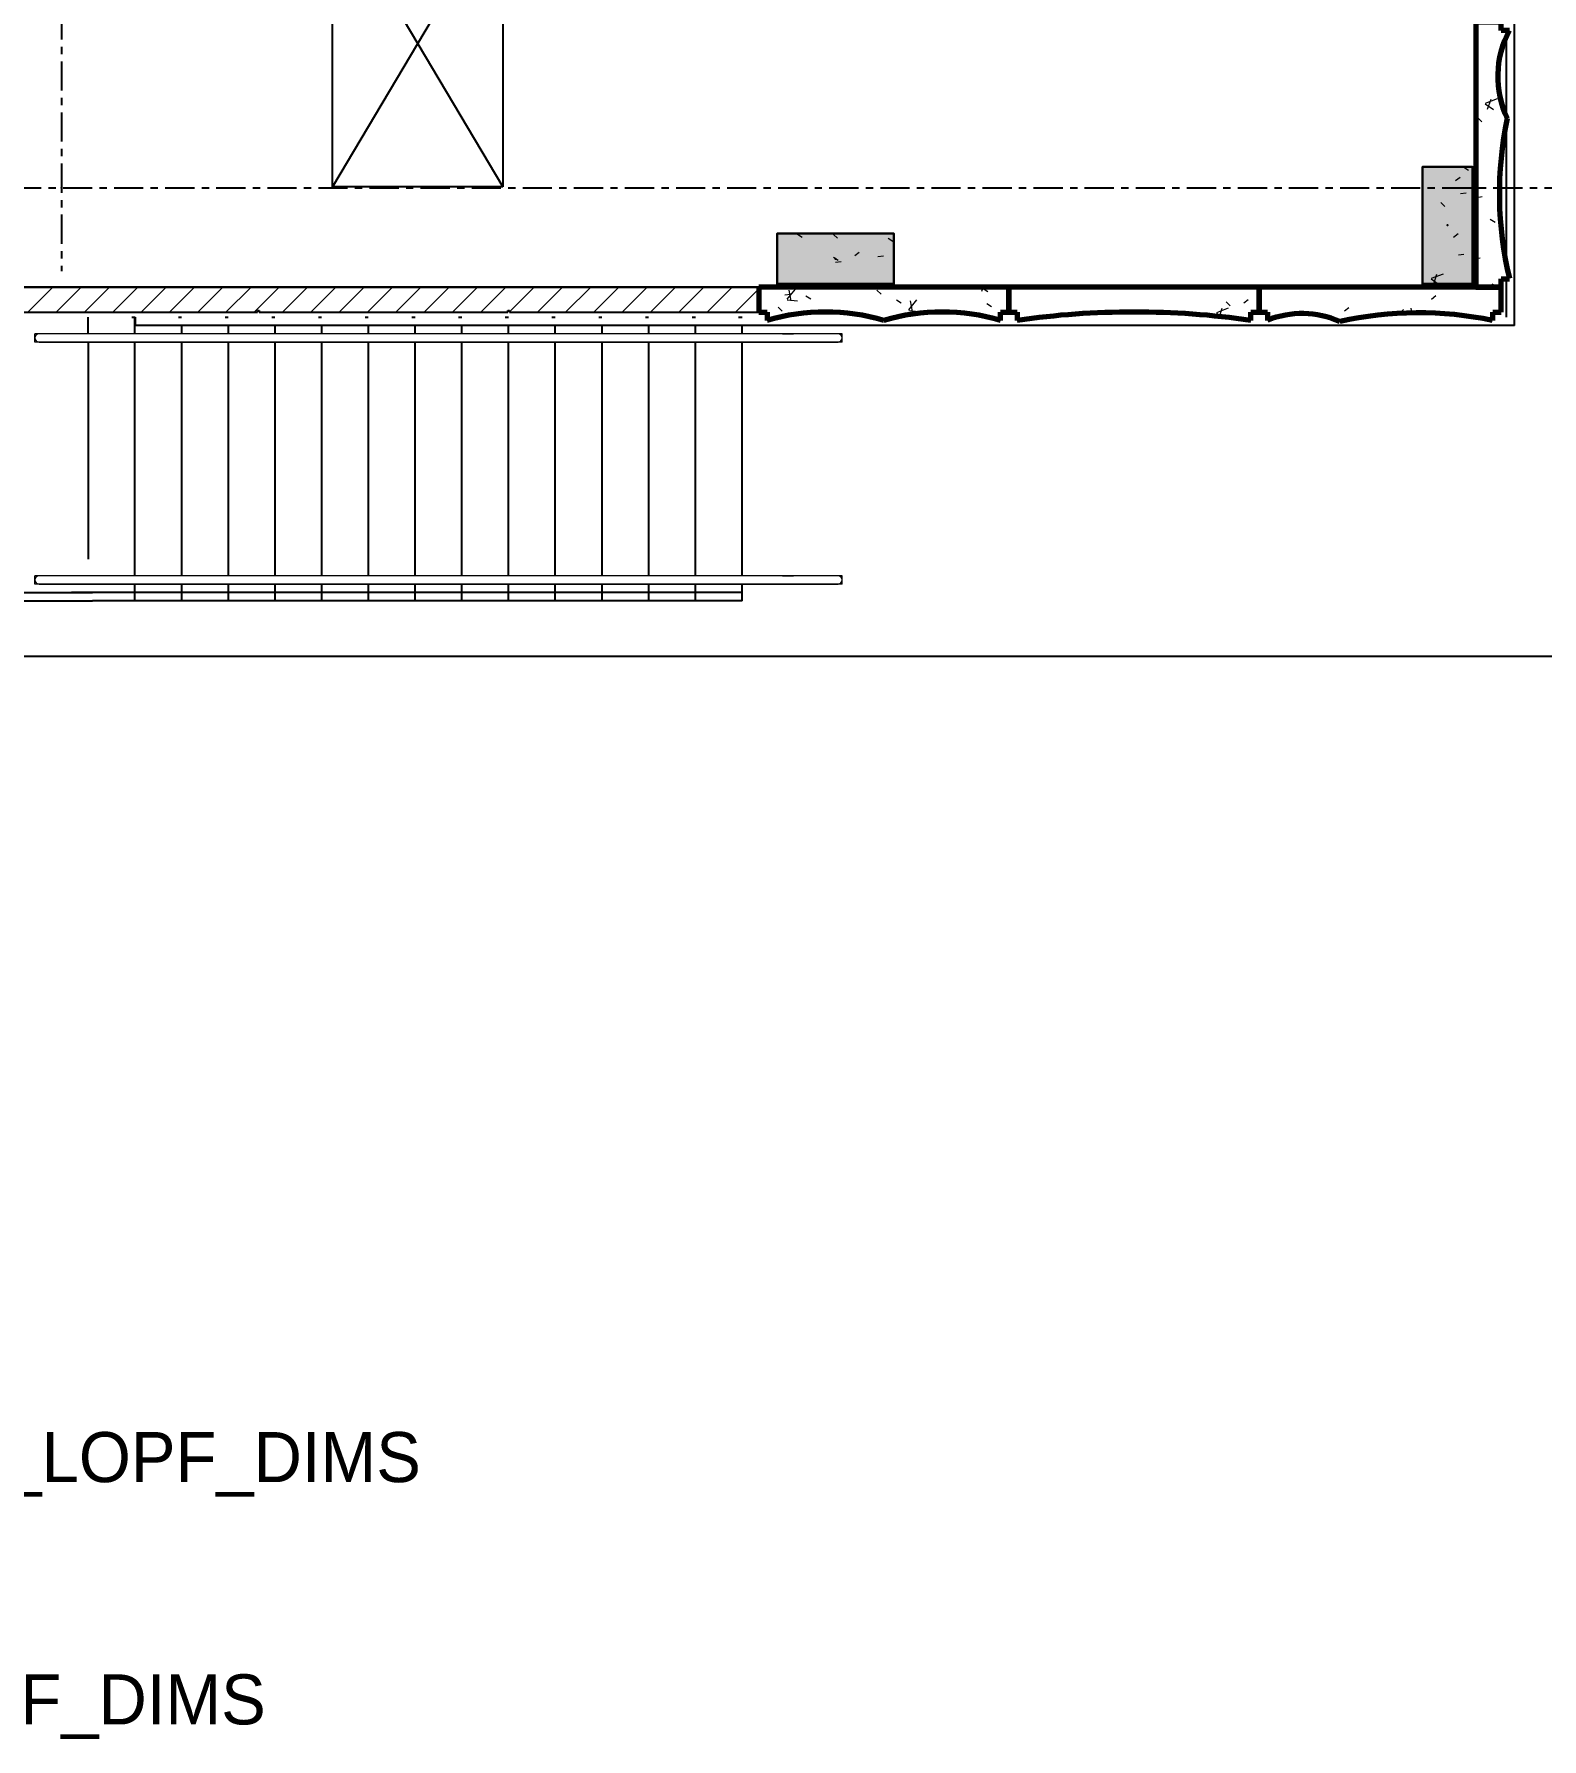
# Model space of a CAD drawing. Header units: millimetres. Extents: x -1379 to 1385823, y -4884429 to 548763.
# Drawn here: x 410424 to 419465, y -2389067 to -2378850 of the extents above; entities that cross this region are included whole.
import ezdxf
from ezdxf.enums import TextEntityAlignment as Align

# ---------------------------------------------------------------- set-up
doc = ezdxf.new("R2010")
doc.units = ezdxf.units.MM
doc.linetypes.add('CENTER', pattern=[50.8, 31.75, -6.35, 6.35, -6.35])
doc.linetypes.add('TA_GL_000.70000', pattern=[1.925, 0.7, -0.175, 0.175, -0.175, 0.7])
for name, color, linetype in [('000 - 0_SYM_DWG_GRIDLINE_MAIN_COLOR_251', 7, 'Continuous'), ('000 - 0_SYM_DWG_SLOPE-SYM_TEXT_COLOR_3', 7, 'Continuous'), ('000 - CONCRETE_COL_HATCH_', 7, 'Continuous'), ('000 - CONCRETE_PRECAST_CUT_COLOR_4', 7, 'Continuous'), ('000 - EXISTING_BUILDING_MAIN_COLOR_1', 7, 'Continuous'), ('000 - EXISTING_BUILDING_MAIN_COLOR_251', 7, 'Continuous'), ('000 - EXISTING_COLUMN_CUT_COLOR_5', 7, 'Continuous'), ('000 - EXISTING_PRECAST_MAIN_COLOR_1', 7, 'Continuous'), ('000 - GRID', 7, 'CENTER')]:
    doc.layers.add(name, color=color, linetype=linetype)
doc.styles.add('ARIAL', font='arial.ttf')
doc.styles.add('TA', font='', dxfattribs={"height": 4.5})
doc.styles.get('TA').set_extended_font_data('Cordia New')

# ---------------------------------------------------------------- blocks, each defined once
blk = doc.blocks.new('A$Cc55aeaab')
at = {"color": 7}
blk.add_lwpolyline([(0, -400), (775, -400), (775, 0), (0, 0)], close=True, dxfattribs=at)
blk = doc.blocks.new('DPA_Rectangular - 300 x 700mm-V2-IV01 - EGRESS LEVEL PLAN')
at = {"layer": '000 - EXISTING_BUILDING_MAIN_COLOR_251', "lineweight": 9}
h = blk.add_hatch(dxfattribs=at)
h.set_pattern_fill('FP_10', style=0, pattern_type=2)
h.set_pattern_definition([(140, (-2322422, -228609), (63.75582, 728.7365), [76.2, -838.2]), (85, (-2322422, -228609), (-764.2276, -140.97162), [60.96, -670.56]), (190.451, (-2322416.7, -228548.26), (-700.46675, 587.77), [64.76, -712.36]), (136.184, (-2322625.2, -228609), (168.17096, 1084.31624), [114.3, -1257.3]), (186.636, (-2322611.2, -228518.6), (-989.70985, 949.6099), [97.14, -1068.54]), (81.184, (-2322625.2, -228609), (-989.70115, 949.62055), [91.44, -1005.84]), (111, (-2322574.4, -228507.4), (409.06057, 606.45787), [76.2, -838.2]), (56, (-2322574.4, -228507.4), (-736.75292, 247.20834), [60.96, -670.56]), (161.451, (-2322540.3, -228456.85), (-327.68547, 853.66825), [64.76, -712.36]), (127.5, (-2322422, -228609), (-338.22012, 12.354693), [33.528, -628.904, 33.528, -1320.292]), (127.5, (-2322422, -228609), (-338.22012, 12.354693), [-695.96, -647.192, 33.528, -639.572]), (97.5, (-2322422, -228609), (-400.722127, 267.278874), [33.528, -354.584, 33.528, -870.204]), (97.5, (-2322422, -228609), (-400.722127, 267.278874), [-421.64, -613.664, 33.528, -223.012]), (57.5, (-2322422, -228835.56), (22.915345, 542.36333), [33.528, -220.472, 33.528, -1810.512]), (57.5, (-2322422, -228835.56), (22.915345, 542.36333), [-287.528, -758.952, 33.528, -1018.032]), (47.5, (-2322422, -228937.16), (-101.70711, 592.51696), [33.528, -296.672, 33.528, -1239.52]), (47.5, (-2322422, -228937.16), (-101.70711, 592.51696), [-363.728, -492.76, 33.528, -713.232])])
h.paths.add_polyline_path([(150, -93), (150, 350), (-150, 350), (-150, -350), (150, -350)])
at = {"layer": '000 - EXISTING_BUILDING_MAIN_COLOR_251', "color": 7}
for p, q in [((-150, 350), (150, 350)), ((-150, -350), (-150, 350)), ((150, 350), (150, -350)), ((150, -350), (-150, -350))]:
    blk.add_line(p, q, dxfattribs=at)
blk = doc.blocks.new('DPA_Rectangular - 300 x 700mm-V11-IV01 - EGRESS LEVEL PLAN')
at = {"layer": '000 - EXISTING_BUILDING_MAIN_COLOR_251', "lineweight": 9}
h = blk.add_hatch(dxfattribs=at)
h.set_pattern_fill('FP_19', style=0, pattern_type=2)
h.set_pattern_definition([(50, (-232279, 2322222), (728.7365, -63.75582), [76.2, -838.2]), (355, (-232279, 2322222), (-140.97162, 764.2276), [60.96, -670.56]), (100.451, (-232218.26, 2322216.7), (587.77, 700.46675), [64.76, -712.36]), (46.184, (-232279, 2322425.2), (1084.31624, -168.17096), [114.3, -1257.3]), (96.636, (-232188.6, 2322411.2), (949.6099, 989.70985), [97.14, -1068.54]), (351.184, (-232279, 2322425.2), (949.62055, 989.70115), [91.44, -1005.84]), (21, (-232177.4, 2322374.4), (606.45787, -409.06057), [76.2, -838.2]), (326, (-232177.4, 2322374.4), (247.20834, 736.75292), [60.96, -670.56]), (71.451, (-232126.85, 2322340.3), (853.66825, 327.68547), [64.76, -712.36]), (37.5, (-232279, 2322222), (12.354693, 338.22012), [33.528, -628.904, 33.528, -1320.292]), (37.5, (-232279, 2322222), (12.354693, 338.22012), [-695.96, -647.192, 33.528, -639.572]), (7.5, (-232279, 2322222), (267.278874, 400.722127), [33.528, -354.584, 33.528, -870.204]), (7.5, (-232279, 2322222), (267.278874, 400.722127), [-421.64, -613.664, 33.528, -223.012]), (327.5, (-232505.56, 2322222), (542.36333, -22.915345), [33.528, -220.472, 33.528, -1810.512]), (327.5, (-232505.56, 2322222), (542.36333, -22.915345), [-287.528, -758.952, 33.528, -1018.032]), (317.5, (-232607.16, 2322222), (592.51696, 101.70711), [33.528, -296.672, 33.528, -1239.52]), (317.5, (-232607.16, 2322222), (592.51696, 101.70711), [-363.728, -492.76, 33.528, -713.232])])
h.paths.add_polyline_path([(150, -350), (150, 350), (-150, 350), (-150, -350), (55, -350)])
at = {"layer": '000 - EXISTING_BUILDING_MAIN_COLOR_251', "color": 7}
for p, q in [((-150, 350), (150, 350)), ((-150, -350), (-150, 350)), ((150, 350), (150, -350)), ((150, -350), (-150, -350))]:
    blk.add_line(p, q, dxfattribs=at)
blk = doc.blocks.new('Top Rail Type - Top Rail_Internal_-4728313-IV01 - EGRESS LEVEL PLAN')
at = {"layer": '000 - EXISTING_BUILDING_MAIN_COLOR_1', "color": 7, "lineweight": 9}
for p, q in [((288951, -2315778), (288480, -2315778)), ((288480, -2315828), (288951, -2315828)), ((292862, -2315778), (288991, -2315778)), ((288991, -2315828), (292862, -2315828)), ((293120, -2315778), (292928, -2315778)), ((292928, -2315828), (293120, -2315828))]:
    blk.add_line(p, q, dxfattribs=at)
at = {"layer": '000 - EXISTING_BUILDING_MAIN_COLOR_1', "color": 7, "lineweight": 9, "flags": 128}
for points in [[(288480, -2315778), (288477, -2315778), (288474, -2315778), (288471, -2315778), (288468, -2315778), (288465, -2315778), (288462, -2315778), (288459, -2315778), (288456, -2315778), (288453, -2315778), (288450, -2315778), (288448, -2315778), (288445, -2315778), (288442, -2315778), (288440, -2315778), (288437, -2315778), (288435, -2315778), (288432, -2315778), (288430, -2315778), (288428, -2315778), (288426, -2315778), (288424, -2315778), (288422, -2315778), (288420, -2315778), (288418, -2315778), (288417, -2315778), (288415, -2315778), (288413, -2315778), (288412, -2315778), (288411, -2315778), (288410, -2315778), (288409, -2315778), (288408, -2315778), (288407, -2315778), (288406, -2315778), (288406, -2315778), (288405, -2315778), (288405, -2315778), (288405, -2315778), (288405, -2315778), (288405, -2315778)], [(288405, -2315828), (288405, -2315828), (288405, -2315828), (288405, -2315828), (288406, -2315828), (288406, -2315828), (288407, -2315828), (288408, -2315828), (288408, -2315828), (288409, -2315828), (288411, -2315828), (288412, -2315828), (288413, -2315828), (288415, -2315828), (288416, -2315828), (288418, -2315828), (288419, -2315828), (288421, -2315828), (288423, -2315828), (288425, -2315828), (288427, -2315828), (288430, -2315828), (288432, -2315828), (288434, -2315828), (288437, -2315828), (288439, -2315828), (288442, -2315828), (288444, -2315828), (288447, -2315828), (288450, -2315828), (288452, -2315828), (288455, -2315828), (288458, -2315828), (288461, -2315828), (288464, -2315828), (288467, -2315828), (288470, -2315828), (288473, -2315828), (288476, -2315828), (288479, -2315828), (288480, -2315828)], [(288991, -2315778), (288988, -2315778), (288985, -2315778), (288983, -2315778), (288980, -2315778), (288977, -2315778), (288974, -2315778), (288972, -2315778), (288969, -2315778), (288966, -2315778), (288963, -2315778), (288960, -2315778), (288957, -2315778), (288954, -2315778), (288951, -2315778)], [(288951, -2315828), (288954, -2315828), (288957, -2315828), (288960, -2315828), (288963, -2315828), (288966, -2315828), (288969, -2315828), (288972, -2315828), (288975, -2315828), (288977, -2315828), (288980, -2315828), (288983, -2315828), (288986, -2315828), (288988, -2315828), (288991, -2315828)], [(292862, -2315778), (292866, -2315778), (292871, -2315778), (292875, -2315778), (292880, -2315778), (292884, -2315778), (292889, -2315778), (292894, -2315778), (292899, -2315778), (292904, -2315778), (292909, -2315778), (292914, -2315778), (292918, -2315778), (292923, -2315778), (292928, -2315778)], [(292928, -2315828), (292923, -2315828), (292918, -2315828), (292913, -2315828), (292908, -2315828), (292903, -2315828), (292899, -2315828), (292894, -2315828), (292889, -2315828), (292884, -2315828), (292880, -2315828), (292875, -2315828), (292871, -2315828), (292866, -2315828), (292862, -2315828)], [(293195, -2315778), (293195, -2315778), (293194, -2315778), (293194, -2315778), (293194, -2315778), (293193, -2315778), (293192, -2315778), (293192, -2315778), (293191, -2315778), (293190, -2315778), (293189, -2315778), (293187, -2315778), (293186, -2315778), (293185, -2315778), (293183, -2315778), (293182, -2315778), (293180, -2315778), (293178, -2315778), (293176, -2315778), (293174, -2315778), (293172, -2315778), (293170, -2315778), (293167, -2315778), (293165, -2315778), (293163, -2315778), (293160, -2315778), (293158, -2315778), (293155, -2315778), (293152, -2315778), (293150, -2315778), (293147, -2315778), (293144, -2315778), (293141, -2315778), (293138, -2315778), (293135, -2315778), (293132, -2315778), (293129, -2315778), (293126, -2315778), (293123, -2315778), (293120, -2315778), (293120, -2315778)], [(293120, -2315828), (293123, -2315828), (293126, -2315828), (293129, -2315828), (293132, -2315828), (293135, -2315828), (293137, -2315828), (293140, -2315828), (293143, -2315828), (293146, -2315828), (293149, -2315828), (293152, -2315828), (293154, -2315828), (293157, -2315828), (293159, -2315828), (293162, -2315828), (293164, -2315828), (293167, -2315828), (293169, -2315828), (293171, -2315828), (293173, -2315828), (293175, -2315828), (293177, -2315828), (293179, -2315828), (293181, -2315828), (293183, -2315828), (293184, -2315828), (293186, -2315828), (293187, -2315828), (293188, -2315828), (293190, -2315828), (293191, -2315828), (293191, -2315828), (293192, -2315828), (293193, -2315828), (293194, -2315828), (293194, -2315828), (293194, -2315828), (293195, -2315828), (293195, -2315828), (293195, -2315828)]]:
    blk.add_lwpolyline(points, dxfattribs=at)
at = {"layer": '000 - EXISTING_BUILDING_MAIN_COLOR_1', "color": 7, "lineweight": 9}
for centre, start, end in [((288405, -2315803), 90, 270), ((293195, -2315803), 270, 90)]:
    blk.add_arc(centre, 25, start, end, dxfattribs=at)
blk = doc.blocks.new('Top Rail Type - Top Rail_Internal_-V14-IV01 - EGRESS LEVEL PLAN')
at = {"layer": '000 - EXISTING_BUILDING_MAIN_COLOR_1', "color": 7, "lineweight": 9}
for p, q in [((288380, -2315828), (288380, -2315778)), ((288480, -2315778), (288380, -2315778)), ((288480, -2315828), (288380, -2315828)), ((288951, -2315778), (288480, -2315778)), ((288951, -2315828), (288480, -2315828)), ((289004, -2315778), (288951, -2315778)), ((289004, -2315828), (288951, -2315828)), ((292875, -2315778), (289004, -2315778)), ((292875, -2315828), (289004, -2315828)), ((292928, -2315778), (292875, -2315778)), ((292928, -2315828), (292875, -2315828)), ((293120, -2315778), (292928, -2315778)), ((293120, -2315828), (292928, -2315828)), ((293220, -2315778), (293120, -2315778)), ((293220, -2315828), (293120, -2315828)), ((293220, -2315828), (293220, -2315778))]:
    blk.add_line(p, q, dxfattribs=at)
blk = doc.blocks.new('Handrail Type - Handrail_Internal_-5816216-IV01 - EGRESS LEVEL PLAN')
at = {"layer": '000 - EXISTING_BUILDING_MAIN_COLOR_1', "color": 7, "lineweight": 9}
for p, q in [((288480, -2315778), (288405, -2315778)), ((288405, -2315828), (288480, -2315828)), ((288972, -2315778), (288480, -2315778)), ((288480, -2315828), (288972, -2315828)), ((292892, -2315778), (288972, -2315778)), ((288972, -2315828), (292892, -2315828)), ((293120, -2315778), (292892, -2315778)), ((292892, -2315828), (293120, -2315828)), ((293195, -2315778), (293120, -2315778)), ((293120, -2315828), (293195, -2315828))]:
    blk.add_line(p, q, dxfattribs=at)
blk = doc.blocks.new('Handrail Type - Handrail_Internal_-V27-IV01 - EGRESS LEVEL PLAN')
at = {"layer": '000 - EXISTING_BUILDING_MAIN_COLOR_1', "color": 7, "lineweight": 9}
for p, q in [((288980, -2315778), (288405, -2315778)), ((288980, -2315828), (288405, -2315828)), ((292900, -2315778), (288980, -2315778)), ((292900, -2315828), (288980, -2315828)), ((293195, -2315778), (292900, -2315778)), ((293195, -2315828), (292900, -2315828))]:
    blk.add_line(p, q, dxfattribs=at)
blk = doc.blocks.new('Top Rail Type - Top Rail_Internal_-5817344-IV01 - EGRESS LEVEL PLAN')
at = {"layer": '000 - EXISTING_BUILDING_MAIN_COLOR_1', "color": 7, "lineweight": 9}
for p, q in [((288951, -2317228), (288480, -2317228)), ((292862, -2317228), (288991, -2317228)), ((293120, -2317228), (292928, -2317228)), ((288480, -2317278), (288951, -2317278)), ((288991, -2317278), (292862, -2317278)), ((292928, -2317278), (293120, -2317278))]:
    blk.add_line(p, q, dxfattribs=at)
at = {"layer": '000 - EXISTING_BUILDING_MAIN_COLOR_1', "color": 7, "lineweight": 9, "flags": 128}
for points in [[(288480, -2317228), (288477, -2317228), (288474, -2317228), (288471, -2317228), (288468, -2317228), (288465, -2317228), (288462, -2317228), (288459, -2317228), (288456, -2317228), (288453, -2317228), (288450, -2317228), (288448, -2317228), (288445, -2317228), (288442, -2317228), (288440, -2317228), (288437, -2317228), (288435, -2317228), (288432, -2317228), (288430, -2317228), (288428, -2317228), (288426, -2317228), (288424, -2317228), (288422, -2317228), (288420, -2317228), (288418, -2317228), (288417, -2317228), (288415, -2317228), (288413, -2317228), (288412, -2317228), (288411, -2317228), (288410, -2317228), (288409, -2317228), (288408, -2317228), (288407, -2317228), (288406, -2317228), (288406, -2317228), (288405, -2317228), (288405, -2317228), (288405, -2317228), (288405, -2317228), (288405, -2317228)], [(288991, -2317228), (288988, -2317228), (288985, -2317228), (288983, -2317228), (288980, -2317228), (288977, -2317228), (288974, -2317228), (288972, -2317228), (288969, -2317228), (288966, -2317228), (288963, -2317228), (288960, -2317228), (288957, -2317228), (288954, -2317228), (288951, -2317228)], [(292862, -2317228), (292866, -2317228), (292871, -2317228), (292875, -2317228), (292880, -2317228), (292884, -2317228), (292889, -2317228), (292894, -2317228), (292899, -2317228), (292904, -2317228), (292909, -2317228), (292914, -2317228), (292918, -2317228), (292923, -2317228), (292928, -2317228)], [(293195, -2317228), (293195, -2317228), (293194, -2317228), (293194, -2317228), (293194, -2317228), (293193, -2317228), (293192, -2317228), (293192, -2317228), (293191, -2317228), (293190, -2317228), (293189, -2317228), (293187, -2317228), (293186, -2317228), (293185, -2317228), (293183, -2317228), (293182, -2317228), (293180, -2317228), (293178, -2317228), (293176, -2317228), (293174, -2317228), (293172, -2317228), (293170, -2317228), (293167, -2317228), (293165, -2317228), (293163, -2317228), (293160, -2317228), (293158, -2317228), (293155, -2317228), (293152, -2317228), (293150, -2317228), (293147, -2317228), (293144, -2317228), (293141, -2317228), (293138, -2317228), (293135, -2317228), (293132, -2317228), (293129, -2317228), (293126, -2317228), (293123, -2317228), (293120, -2317228), (293120, -2317228)], [(288405, -2317278), (288405, -2317278), (288405, -2317278), (288405, -2317278), (288406, -2317278), (288406, -2317278), (288407, -2317278), (288408, -2317278), (288408, -2317278), (288409, -2317278), (288411, -2317278), (288412, -2317278), (288413, -2317278), (288415, -2317278), (288416, -2317278), (288418, -2317278), (288419, -2317278), (288421, -2317278), (288423, -2317278), (288425, -2317278), (288427, -2317278), (288430, -2317278), (288432, -2317278), (288434, -2317278), (288437, -2317278), (288439, -2317278), (288442, -2317278), (288444, -2317278), (288447, -2317278), (288450, -2317278), (288452, -2317278), (288455, -2317278), (288458, -2317278), (288461, -2317278), (288464, -2317278), (288467, -2317278), (288470, -2317278), (288473, -2317278), (288476, -2317278), (288479, -2317278), (288480, -2317278)], [(288951, -2317278), (288954, -2317278), (288957, -2317278), (288960, -2317278), (288963, -2317278), (288966, -2317278), (288969, -2317278), (288972, -2317278), (288975, -2317278), (288977, -2317278), (288980, -2317278), (288983, -2317278), (288986, -2317278), (288988, -2317278), (288991, -2317278)], [(292928, -2317278), (292923, -2317278), (292918, -2317278), (292913, -2317278), (292908, -2317278), (292903, -2317278), (292899, -2317278), (292894, -2317278), (292889, -2317278), (292884, -2317278), (292880, -2317278), (292875, -2317278), (292871, -2317278), (292866, -2317278), (292862, -2317278)], [(293120, -2317278), (293123, -2317278), (293126, -2317278), (293129, -2317278), (293132, -2317278), (293135, -2317278), (293137, -2317278), (293140, -2317278), (293143, -2317278), (293146, -2317278), (293149, -2317278), (293152, -2317278), (293154, -2317278), (293157, -2317278), (293159, -2317278), (293162, -2317278), (293164, -2317278), (293167, -2317278), (293169, -2317278), (293171, -2317278), (293173, -2317278), (293175, -2317278), (293177, -2317278), (293179, -2317278), (293181, -2317278), (293183, -2317278), (293184, -2317278), (293186, -2317278), (293187, -2317278), (293188, -2317278), (293190, -2317278), (293191, -2317278), (293191, -2317278), (293192, -2317278), (293193, -2317278), (293194, -2317278), (293194, -2317278), (293194, -2317278), (293195, -2317278), (293195, -2317278), (293195, -2317278)]]:
    blk.add_lwpolyline(points, dxfattribs=at)
at = {"layer": '000 - EXISTING_BUILDING_MAIN_COLOR_1', "color": 7, "lineweight": 9}
for centre, start, end in [((288405, -2317253), 90, 270), ((293195, -2317253), 270, 90)]:
    blk.add_arc(centre, 25, start, end, dxfattribs=at)
blk = doc.blocks.new('Top Rail Type - Top Rail_Internal_-V30-IV01 - EGRESS LEVEL PLAN')
at = {"layer": '000 - EXISTING_BUILDING_MAIN_COLOR_1', "color": 7, "lineweight": 9}
for p, q in [((288380, -2317278), (288380, -2317228)), ((288480, -2317228), (288380, -2317228)), ((288951, -2317228), (288480, -2317228)), ((289004, -2317228), (288951, -2317228)), ((292875, -2317228), (289004, -2317228)), ((292928, -2317228), (292875, -2317228)), ((293120, -2317228), (292928, -2317228)), ((293220, -2317228), (293120, -2317228)), ((293220, -2317278), (293220, -2317228)), ((288480, -2317278), (288380, -2317278)), ((288951, -2317278), (288480, -2317278)), ((289004, -2317278), (288951, -2317278)), ((292875, -2317278), (289004, -2317278)), ((292928, -2317278), (292875, -2317278)), ((293120, -2317278), (292928, -2317278)), ((293220, -2317278), (293120, -2317278))]:
    blk.add_line(p, q, dxfattribs=at)
blk = doc.blocks.new('Handrail Type - Handrail_Internal_-5817361-IV01 - EGRESS LEVEL PLAN')
at = {"layer": '000 - EXISTING_BUILDING_MAIN_COLOR_1', "color": 7, "lineweight": 9}
for p, q in [((288480, -2317228), (288405, -2317228)), ((288972, -2317228), (288480, -2317228)), ((292892, -2317228), (288972, -2317228)), ((293120, -2317228), (292892, -2317228)), ((293195, -2317228), (293120, -2317228)), ((288405, -2317278), (288480, -2317278)), ((288480, -2317278), (288972, -2317278)), ((288972, -2317278), (292892, -2317278)), ((292892, -2317278), (293120, -2317278)), ((293120, -2317278), (293195, -2317278))]:
    blk.add_line(p, q, dxfattribs=at)
blk = doc.blocks.new('Handrail Type - Handrail_Internal_-V31-IV01 - EGRESS LEVEL PLAN')
at = {"layer": '000 - EXISTING_BUILDING_MAIN_COLOR_1', "color": 7, "lineweight": 9}
for p, q in [((288980, -2317228), (288405, -2317228)), ((292900, -2317228), (288980, -2317228)), ((293195, -2317228), (292900, -2317228)), ((288980, -2317278), (288405, -2317278)), ((292900, -2317278), (288980, -2317278)), ((293195, -2317278), (292900, -2317278))]:
    blk.add_line(p, q, dxfattribs=at)
blk = doc.blocks.new('DPA_Curved type C_Left 1 - Curved Type C_Left-5844677-IV01 - EGRESS LEVEL PLAN')
at = {"layer": '000 - EXISTING_PRECAST_MAIN_COLOR_1', "lineweight": 9}
h = blk.add_hatch(dxfattribs=at)
h.set_pattern_fill('FP_29', style=0, pattern_type=2)
h.set_pattern_definition([(140, (-2321798, -232449), (63.75582, 728.7365), [76.2, -838.2]), (85, (-2321798, -232449), (-764.2276, -140.97162), [60.96, -670.56]), (190.451, (-2321792.7, -232388.26), (-700.46675, 587.77), [64.76, -712.36]), (136.184, (-2322001.2, -232449), (168.17096, 1084.31624), [114.3, -1257.3]), (186.636, (-2321987.2, -232358.6), (-989.70985, 949.6099), [97.14, -1068.54]), (81.184, (-2322001.2, -232449), (-989.70115, 949.62055), [91.44, -1005.84]), (111, (-2321950.4, -232347.4), (409.06057, 606.45787), [76.2, -838.2]), (56, (-2321950.4, -232347.4), (-736.75292, 247.20834), [60.96, -670.56]), (161.451, (-2321916.3, -232296.85), (-327.68547, 853.66825), [64.76, -712.36]), (127.5, (-2321798, -232449), (-338.22012, 12.354693), [33.528, -628.904, 33.528, -1320.292]), (127.5, (-2321798, -232449), (-338.22012, 12.354693), [-695.96, -647.192, 33.528, -639.572]), (97.5, (-2321798, -232449), (-400.722127, 267.278874), [33.528, -354.584, 33.528, -870.204]), (97.5, (-2321798, -232449), (-400.722127, 267.278874), [-421.64, -613.664, 33.528, -223.012]), (57.5, (-2321798, -232675.56), (22.915345, 542.36333), [33.528, -220.472, 33.528, -1810.512]), (57.5, (-2321798, -232675.56), (22.915345, 542.36333), [-287.528, -758.952, 33.528, -1018.032]), (47.5, (-2321798, -232777.16), (-101.70711, 592.51696), [33.528, -296.672, 33.528, -1239.52]), (47.5, (-2321798, -232777.16), (-101.70711, 592.51696), [-363.728, -492.76, 33.528, -713.232])])
h.paths.add_polyline_path([(794, 150), (744, 150), (744, 200), (586, 168), (426, 148), (265, 140), (103, 144), (-57, 159), (-216, 186), (-289, 158), (-365, 139), (-443, 131), (-521, 133), (-598, 145), (-673, 168), (-744, 200), (-744, 150), (-794, 150), (-794, 0), (794, 0), (794, 148)])
at = {"layer": '000 - EXISTING_PRECAST_MAIN_COLOR_1', "color": 7, "lineweight": 70}
for p, q in [((-744, 150), (-794, 150)), ((-794, 150), (-794, 0)), ((-744, 200), (-744, 150)), ((744, 150), (744, 200)), ((794, 150), (744, 150)), ((794, 0), (794, 150)), ((-794, 0), (794, 0))]:
    blk.add_line(p, q, dxfattribs=at)
for centre, radius, start, end in [((-467, 717), 587, 241.8119, 295.2352), ((233, 2346), 2206, 258.2378, 283.3848)]:
    blk.add_arc(centre, radius, start, end, dxfattribs=at)
blk = doc.blocks.new('DPA_Curved type B 1 - Curved Type B-5846795-IV01 - EGRESS LEVEL PLAN')
at = {"layer": '000 - EXISTING_PRECAST_MAIN_COLOR_1', "lineweight": 9}
h = blk.add_hatch(dxfattribs=at)
h.set_pattern_fill('FP_41', style=0, pattern_type=2)
h.set_pattern_definition([(50, (-228899, 2322592), (728.7365, -63.75582), [76.2, -838.2]), (355, (-228899, 2322592), (-140.97162, 764.2276), [60.96, -670.56]), (100.451, (-228838.26, 2322586.7), (587.77, 700.46675), [64.76, -712.36]), (46.184, (-228899, 2322795.2), (1084.31624, -168.17096), [114.3, -1257.3]), (96.636, (-228808.6, 2322781.2), (949.6099, 989.70985), [97.14, -1068.54]), (351.184, (-228899, 2322795.2), (949.62055, 989.70115), [91.44, -1005.84]), (21, (-228797.4, 2322744.4), (606.45787, -409.06057), [76.2, -838.2]), (326, (-228797.4, 2322744.4), (247.20834, 736.75292), [60.96, -670.56]), (71.451, (-228746.85, 2322710.3), (853.66825, 327.68547), [64.76, -712.36]), (37.5, (-228899, 2322592), (12.354693, 338.22012), [33.528, -628.904, 33.528, -1320.292]), (37.5, (-228899, 2322592), (12.354693, 338.22012), [-695.96, -647.192, 33.528, -639.572]), (7.5, (-228899, 2322592), (267.278874, 400.722127), [33.528, -354.584, 33.528, -870.204]), (7.5, (-228899, 2322592), (267.278874, 400.722127), [-421.64, -613.664, 33.528, -223.012]), (327.5, (-229125.56, 2322592), (542.36333, -22.915345), [33.528, -220.472, 33.528, -1810.512]), (327.5, (-229125.56, 2322592), (542.36333, -22.915345), [-287.528, -758.952, 33.528, -1018.032]), (317.5, (-229227.16, 2322592), (592.51696, 101.70711), [33.528, -296.672, 33.528, -1239.52]), (317.5, (-229227.16, 2322592), (592.51696, 101.70711), [-363.728, -492.76, 33.528, -713.232])])
h.paths.add_polyline_path([(-700, -200), (-585, -172), (-468, -156), (-350, -150), (-232, -156), (-115, -172), (0, -200), (115, -172), (232, -156), (350, -150), (468, -156), (585, -172), (700, -200), (700, -150), (750, -150), (750, 0), (-750, 0), (-750, -150), (-700, -150), (-700, -180)])
at = {"layer": '000 - EXISTING_PRECAST_MAIN_COLOR_1', "color": 7, "lineweight": 70}
for p, q in [((750, 0), (-750, 0)), ((-750, 0), (-750, -150)), ((750, -150), (750, 0)), ((-750, -150), (-700, -150)), ((-700, -150), (-700, -200)), ((700, -200), (700, -150)), ((700, -150), (750, -150))]:
    blk.add_line(p, q, dxfattribs=at)
for centre in [(-350, -1400), (350, -1400)]:
    blk.add_arc(centre, 1250, 73.7402, 106.2598, dxfattribs=at)
blk = doc.blocks.new('DPA_Curved type A 1 - Curved Type A-5846796-IV01 - EGRESS LEVEL PLAN')
at = {"layer": '000 - EXISTING_PRECAST_MAIN_COLOR_1', "lineweight": 9}
h = blk.add_hatch(dxfattribs=at)
h.set_pattern_fill('FP_42', style=0, pattern_type=2)
h.set_pattern_definition([(50, (-230399, 2322592), (728.7365, -63.75582), [76.2, -838.2]), (355, (-230399, 2322592), (-140.97162, 764.2276), [60.96, -670.56]), (100.451, (-230338.26, 2322586.7), (587.77, 700.46675), [64.76, -712.36]), (46.184, (-230399, 2322795.2), (1084.31624, -168.17096), [114.3, -1257.3]), (96.636, (-230308.6, 2322781.2), (949.6099, 989.70985), [97.14, -1068.54]), (351.184, (-230399, 2322795.2), (949.62055, 989.70115), [91.44, -1005.84]), (21, (-230297.4, 2322744.4), (606.45787, -409.06057), [76.2, -838.2]), (326, (-230297.4, 2322744.4), (247.20834, 736.75292), [60.96, -670.56]), (71.451, (-230246.85, 2322710.3), (853.66825, 327.68547), [64.76, -712.36]), (37.5, (-230399, 2322592), (12.354693, 338.22012), [33.528, -628.904, 33.528, -1320.292]), (37.5, (-230399, 2322592), (12.354693, 338.22012), [-695.96, -647.192, 33.528, -639.572]), (7.5, (-230399, 2322592), (267.278874, 400.722127), [33.528, -354.584, 33.528, -870.204]), (7.5, (-230399, 2322592), (267.278874, 400.722127), [-421.64, -613.664, 33.528, -223.012]), (327.5, (-230625.56, 2322592), (542.36333, -22.915345), [33.528, -220.472, 33.528, -1810.512]), (327.5, (-230625.56, 2322592), (542.36333, -22.915345), [-287.528, -758.952, 33.528, -1018.032]), (317.5, (-230727.16, 2322592), (592.51696, 101.70711), [33.528, -296.672, 33.528, -1239.52]), (317.5, (-230727.16, 2322592), (592.51696, 101.70711), [-363.728, -492.76, 33.528, -713.232])])
h.paths.add_polyline_path([(-700, -200), (-468, -172), (-234, -156), (0, -150), (234, -156), (468, -172), (700, -200), (700, -150), (750, -150), (750, 0), (-750, 0), (-750, -150), (-700, -150), (-700, -198)])
at = {"layer": '000 - EXISTING_PRECAST_MAIN_COLOR_1', "color": 7, "lineweight": 70}
for p, q in [((750, 0), (-750, 0)), ((-750, 0), (-750, -150)), ((750, -150), (750, 0)), ((-750, -150), (-700, -150)), ((-700, -150), (-700, -200)), ((700, -200), (700, -150)), ((700, -150), (750, -150))]:
    blk.add_line(p, q, dxfattribs=at)
blk.add_arc((0, -5079), 4929, 81.835, 98.165, dxfattribs=at)
blk = doc.blocks.new('DPA_Curved type C_Left 1 - Curved Type C_Left-5848536-IV01 - EGRESS LEVEL PLAN')
at = {"layer": '000 - EXISTING_PRECAST_MAIN_COLOR_1', "lineweight": 9}
h = blk.add_hatch(dxfattribs=at)
h.set_pattern_fill('FP_43', style=0, pattern_type=2)
h.set_pattern_definition([(50, (-231874, 2322592), (728.7365, -63.75582), [76.2, -838.2]), (355, (-231874, 2322592), (-140.97162, 764.2276), [60.96, -670.56]), (100.451, (-231813.26, 2322586.7), (587.77, 700.46675), [64.76, -712.36]), (46.184, (-231874, 2322795.2), (1084.31624, -168.17096), [114.3, -1257.3]), (96.636, (-231783.6, 2322781.2), (949.6099, 989.70985), [97.14, -1068.54]), (351.184, (-231874, 2322795.2), (949.62055, 989.70115), [91.44, -1005.84]), (21, (-231772.4, 2322744.4), (606.45787, -409.06057), [76.2, -838.2]), (326, (-231772.4, 2322744.4), (247.20834, 736.75292), [60.96, -670.56]), (71.451, (-231721.85, 2322710.3), (853.66825, 327.68547), [64.76, -712.36]), (37.5, (-231874, 2322592), (12.354693, 338.22012), [33.528, -628.904, 33.528, -1320.292]), (37.5, (-231874, 2322592), (12.354693, 338.22012), [-695.96, -647.192, 33.528, -639.572]), (7.5, (-231874, 2322592), (267.278874, 400.722127), [33.528, -354.584, 33.528, -870.204]), (7.5, (-231874, 2322592), (267.278874, 400.722127), [-421.64, -613.664, 33.528, -223.012]), (327.5, (-232100.56, 2322592), (542.36333, -22.915345), [33.528, -220.472, 33.528, -1810.512]), (327.5, (-232100.56, 2322592), (542.36333, -22.915345), [-287.528, -758.952, 33.528, -1018.032]), (317.5, (-232202.16, 2322592), (592.51696, 101.70711), [33.528, -296.672, 33.528, -1239.52]), (317.5, (-232202.16, 2322592), (592.51696, 101.70711), [-363.728, -492.76, 33.528, -713.232])])
h.paths.add_polyline_path([(-242, -207), (-90, -179), (63, -162), (216, -155), (370, -159), (523, -174), (675, -200), (675, -150), (725, -150), (725, 0), (-725, 0), (-725, -150), (-675, -150), (-675, -200), (-605, -177), (-532, -163), (-458, -160), (-384, -166), (-311, -182), (-298, -186)])
at = {"layer": '000 - EXISTING_PRECAST_MAIN_COLOR_1', "color": 7, "lineweight": 70}
for p, q in [((725, 0), (-725, 0)), ((-725, 0), (-725, -150)), ((725, -150), (725, 0)), ((-725, -150), (-675, -150)), ((-675, -150), (-675, -200)), ((675, -200), (675, -150)), ((675, -150), (725, -150))]:
    blk.add_line(p, q, dxfattribs=at)
for centre, radius, start, end in [((-467, -717), 558, 66.1953, 111.9292), ((233, -2346), 2191, 78.3708, 102.5164)]:
    blk.add_arc(centre, radius, start, end, dxfattribs=at)
blk = doc.blocks.new('*U3262')
at = {"layer": '000 - CONCRETE_COL_HATCH_'}
h = blk.add_hatch(dxfattribs=at)
h.set_pattern_fill('AR-CONC', scale=0.5)
h.set_pattern_definition([(50, (0, 6e-15), (3.5863, -0.31376), [0.375, -4.125]), (355, (0, 6e-15), (-0.693757, 3.76096), [0.3, -3.3]), (100.4514, (0.299, -0.026), (2.892544, 3.4472), [0.3187, -3.50571]), (46.1842, (0, 1), (5.336207, -0.827596), [0.5625, -6.1875]), (96.6356, (0.4447, 0.931), (4.67331, 4.87059), [0.47805, -5.25857]), (351.1842, (0, 1), (4.67331, 4.87059), [0.45, -4.95]), (21, (0.5, 0.75), (2.984535, -2.013094), [0.375, -4.125]), (326, (0.5, 0.75), (1.216577, 3.62575), [0.3, -3.3]), (71.4514, (0.7487, 0.5822), (4.201112, 1.612656), [0.3187, -3.50571]), (37.5, (0, 6e-15), (0.0607993, 1.6644693), [0, -3.26, 0, -3.35, 0, -3.3125]), (7.5, (0, 6e-15), (1.315348, 1.9720586), [0, -1.91, 0, -3.185, 0, -1.2625]), (327.5, (-1.115, 6e-15), (2.669112, -0.1127744), [0, -1.25, 0, -3.9, 0, -5.175]), (317.5, (-1.615, 6e-15), (2.915931, 0.500525), [0, -1.625, 0, -2.59, 0, -3.675])])
h.paths.add_polyline_path([(-350, -150), (350, -150), (350, 150), (-350, 150)])
at = {"color": 7}
blk.add_point((0, 0), dxfattribs=at)
at = {"layer": '000 - EXISTING_COLUMN_CUT_COLOR_5', "color": 7}
blk.add_lwpolyline([(-350, -150), (350, -150), (350, 150), (-350, 150)], close=True, dxfattribs=at)
blk = doc.blocks.new('*U3263')
at = {"layer": '000 - CONCRETE_COL_HATCH_'}
h = blk.add_hatch(dxfattribs=at)
h.set_pattern_fill('AR-CONC', scale=0.5)
h.set_pattern_definition([(50, (-3e-14, -2e-14), (3.5863, -0.31376), [0.375, -4.125]), (355, (-3e-14, -2e-14), (-0.693757, 3.76096), [0.3, -3.3]), (100.4514, (0.299, -0.026), (2.892544, 3.4472), [0.3187, -3.50571]), (46.1842, (-3e-14, 1), (5.336207, -0.827596), [0.5625, -6.1875]), (96.6356, (0.4447, 0.931), (4.67331, 4.87059), [0.47805, -5.25857]), (351.1842, (-3e-14, 1), (4.67331, 4.87059), [0.45, -4.95]), (21, (0.5, 0.75), (2.984535, -2.013094), [0.375, -4.125]), (326, (0.5, 0.75), (1.216577, 3.62575), [0.3, -3.3]), (71.4514, (0.7487, 0.5822), (4.201112, 1.612656), [0.3187, -3.50571]), (37.5, (-3e-14, -2e-14), (0.0607993, 1.6644693), [0, -3.26, 0, -3.35, 0, -3.3125]), (7.5, (-3e-14, -2e-14), (1.315348, 1.9720586), [0, -1.91, 0, -3.185, 0, -1.2625]), (327.5, (-1.115, -2e-14), (2.669112, -0.1127744), [0, -1.25, 0, -3.9, 0, -5.175]), (317.5, (-1.615, -2e-14), (2.915931, 0.500525), [0, -1.625, 0, -2.59, 0, -3.675])])
h.paths.add_polyline_path([(-150, -350), (150, -350), (150, 350), (-150, 350)])
at = {"color": 7}
blk.add_point((0, 0), dxfattribs=at)
at = {"layer": '000 - EXISTING_COLUMN_CUT_COLOR_5', "color": 7}
blk.add_lwpolyline([(-150, -350), (150, -350), (150, 350), (-150, 350)], close=True, dxfattribs=at)
blk = doc.blocks.new('A$Cc52987c4')
at = {"layer": '000 - EXISTING_BUILDING_MAIN_COLOR_251', "lineweight": 9}
h = blk.add_hatch(dxfattribs=at)
h.set_pattern_fill('FP_14', style=0, pattern_type=2)
h.set_pattern_definition([(45, (-215983.99, 2306427), (-84.852814, 84.852814), [])])
h.paths.add_polyline_path([(9813, -16315), (10660, -16315), (10660, -16305), (10670, -16305), (10670, -16315), (12165, -16315), (12165, -16165), (7665, -16165), (7665, -16315), (9160, -16315), (9160, -16305), (9170, -16305), (9170, -16315), (9604, -16315)])
at = {"layer": '000 - EXISTING_BUILDING_MAIN_COLOR_1', "color": 7}
for p, q in [((12165, -16165), (7665, -16165)), ((12165, -16315), (12165, -16165)), ((7665, -16315), (9160, -16315)), ((8425, -16445), (8425, -16345)), ((9160, -16315), (9160, -16305)), ((9160, -16305), (9170, -16305)), ((9170, -16305), (9170, -16315)), ((9170, -16315), (10660, -16315)), ((10660, -16315), (10660, -16305)), ((10660, -16305), (10670, -16305)), ((10670, -16305), (10670, -16315)), ((10670, -16315), (12165, -16315)), ((8705, -16445), (8705, -16395)), ((8985, -16445), (8985, -16395)), ((9265, -16445), (9265, -16395)), ((9545, -16445), (9545, -16395)), ((9825, -16445), (9825, -16395)), ((10105, -16445), (10105, -16395)), ((10385, -16445), (10385, -16395)), ((10665, -16445), (10665, -16395)), ((10945, -16445), (10945, -16395)), ((11225, -16445), (11225, -16395)), ((11505, -16445), (11505, -16395)), ((11785, -16445), (11785, -16395)), ((12065, -16445), (12065, -16395)), ((8425, -17895), (8425, -16495)), ((8705, -17895), (8705, -16495)), ((8985, -17895), (8985, -16495)), ((9265, -17895), (9265, -16495)), ((9545, -17895), (9545, -16495)), ((9825, -17895), (9825, -16495)), ((10105, -17895), (10105, -16495)), ((10385, -17895), (10385, -16495)), ((10665, -17895), (10665, -16495)), ((10945, -17895), (10945, -16495)), ((11225, -17895), (11225, -16495)), ((11505, -17895), (11505, -16495)), ((11785, -17895), (11785, -16495)), ((12065, -17895), (12065, -16495)), ((8425, -17995), (8425, -17945)), ((8705, -17995), (8705, -17945)), ((8985, -17995), (8985, -17945)), ((9265, -17995), (9265, -17945)), ((9545, -17995), (9545, -17945)), ((9825, -17995), (9825, -17945)), ((10105, -17995), (10105, -17945)), ((10385, -17995), (10385, -17945)), ((10665, -17995), (10665, -17945)), ((10945, -17995), (10945, -17945)), ((11225, -17995), (11225, -17945)), ((11505, -17995), (11505, -17945)), ((11785, -17995), (11785, -17945)), ((12065, -17995), (12065, -17945))]:
    blk.add_line(p, q, dxfattribs=at)
at = {"layer": '000 - EXISTING_BUILDING_MAIN_COLOR_251', "color": 7}
for p, q in [((16695, -16395), (16695, -760)), ((16465, -15445), (16465, -13010)), ((9610, -15565), (9610, -13845)), ((9610, -13845), (10630, -15565)), ((10630, -13845), (9610, -15565)), ((10630, -13845), (10630, -15565)), ((16645, -14671), (16645, -15138)), ((16645, -15192), (16645, -16015)), ((16145, -16165), (16145, -15445)), ((16145, -15445), (16465, -15445)), ((10630, -15565), (9610, -15565)), ((12275, -16165), (12275, -15845)), ((12975, -15845), (12275, -15845)), ((12975, -15845), (12975, -16165)), ((16645, -16115), (16645, -16345)), ((7665, -16165), (12275, -16165)), ((12975, -16165), (16145, -16165)), ((8145, -16445), (8145, -16345)), ((8407, -16345), (8426, -16345)), ((8426, -16345), (8426, -16395)), ((8685, -16345), (8704, -16345)), ((8965, -16345), (8984, -16345)), ((9245, -16345), (9264, -16345)), ((9525, -16345), (9544, -16345)), ((9805, -16345), (9824, -16345)), ((10085, -16345), (10104, -16345)), ((10365, -16345), (10384, -16345)), ((10645, -16345), (10664, -16345)), ((10925, -16345), (10944, -16345)), ((11205, -16345), (11224, -16345)), ((11486, -16345), (11504, -16345)), ((11766, -16345), (11785, -16345)), ((12043, -16345), (12065, -16345)), ((16695, -16395), (8426, -16395)), ((8145, -16495), (8145, -17795)), ((135, -18045), (8170, -18045)), ((185, -17995), (8170, -17995)), ((12065, -17995), (8045, -17995)), ((12065, -18045), (8170, -18045)), ((8425, -18045), (8425, -17995)), ((8705, -18045), (8705, -17995)), ((8985, -18045), (8985, -17995)), ((9265, -18045), (9265, -17995)), ((9545, -18045), (9545, -17995)), ((9825, -18045), (9825, -17995)), ((10105, -18045), (10105, -17995)), ((10385, -18045), (10385, -17995)), ((10665, -18045), (10665, -17995)), ((10945, -18045), (10945, -17995)), ((11225, -18045), (11225, -17995)), ((11505, -18045), (11505, -17995)), ((11785, -18045), (11785, -17995)), ((12065, -18045), (12065, -17995))]:
    blk.add_line(p, q, dxfattribs=at)
at = {"layer": '000 - CONCRETE_PRECAST_CUT_COLOR_4', "color": 7}
for name, p in [('*U3263', (16295, -15795)), ('*U3262', (12625, -15995))]:
    blk.add_blockref(name, p, dxfattribs=at)
at = {"layer": '000 - EXISTING_BUILDING_MAIN_COLOR_1', "color": 7, "lineweight": 9}
for name in ['Top Rail Type - Top Rail_Internal_-4728313-IV01 - EGRESS LEVEL PLAN', 'Top Rail Type - Top Rail_Internal_-V14-IV01 - EGRESS LEVEL PLAN', 'Handrail Type - Handrail_Internal_-5816216-IV01 - EGRESS LEVEL PLAN', 'Handrail Type - Handrail_Internal_-V27-IV01 - EGRESS LEVEL PLAN', 'Top Rail Type - Top Rail_Internal_-5817344-IV01 - EGRESS LEVEL PLAN', 'Top Rail Type - Top Rail_Internal_-V30-IV01 - EGRESS LEVEL PLAN', 'Handrail Type - Handrail_Internal_-5817361-IV01 - EGRESS LEVEL PLAN', 'Handrail Type - Handrail_Internal_-V31-IV01 - EGRESS LEVEL PLAN']:
    blk.add_blockref(name, (-280555, 2299333), dxfattribs=at)
at = {"layer": '000 - EXISTING_BUILDING_MAIN_COLOR_251', "color": 7}
blk.add_blockref('DPA_Rectangular - 300 x 700mm-V11-IV01 - EGRESS LEVEL PLAN', (16295, -15795), dxfattribs=at)
at = {"layer": '000 - EXISTING_BUILDING_MAIN_COLOR_251', "color": 7, "rotation": 270}
blk.add_blockref('DPA_Rectangular - 300 x 700mm-V2-IV01 - EGRESS LEVEL PLAN', (12625, -15995), dxfattribs=at)
at = {"layer": '000 - EXISTING_PRECAST_MAIN_COLOR_1', "color": 7, "rotation": 270}
blk.add_blockref('DPA_Curved type C_Left 1 - Curved Type C_Left-5844677-IV01 - EGRESS LEVEL PLAN', (16465, -15371), dxfattribs=at)
at = {"layer": '000 - EXISTING_PRECAST_MAIN_COLOR_1', "color": 7}
for name, p in [('DPA_Curved type B 1 - Curved Type B-5846795-IV01 - EGRESS LEVEL PLAN', (12915, -16165)), ('DPA_Curved type A 1 - Curved Type A-5846796-IV01 - EGRESS LEVEL PLAN', (14415, -16165)), ('DPA_Curved type C_Left 1 - Curved Type C_Left-5848536-IV01 - EGRESS LEVEL PLAN', (15890, -16165))]:
    blk.add_blockref(name, p, dxfattribs=at)
blk = doc.blocks.new('*U1927')
at = {"layer": '000 - 0_SYM_DWG_GRIDLINE_MAIN_COLOR_251', "color": 7, "linetype": 'ByBlock', "ltscale": 5}
blk.add_line((10, 0), (-321.4, 0), dxfattribs=at)
at = {"layer": '000 - 0_SYM_DWG_GRIDLINE_MAIN_COLOR_251', "color": 7}
blk.add_point((-311.4, 0), dxfattribs=at)
at = {"color": 7, "style": 'TA', "flags": 1}
blk.add_attdef('LOCATION', (6, -6), '', height=4.5, rotation=270, dxfattribs=at)
at = {"layer": '000 - 0_SYM_DWG_SLOPE-SYM_TEXT_COLOR_3', "color": 7, "style": 'ARIAL'}
blk.add_attdef('GRID-HEAD', text='', height=4, rotation=270, dxfattribs=at).set_placement((27.4, 0), align=Align.MIDDLE_CENTER)
blk = doc.blocks.new('*U1924')
at = {"layer": '000 - 0_SYM_DWG_GRIDLINE_MAIN_COLOR_251', "color": 7, "linetype": 'ByBlock', "ltscale": 5}
blk.add_line((30, 0), (-408.5, 0), dxfattribs=at)
at = {"color": 7, "style": 'TA', "flags": 1}
blk.add_attdef('LOCATION', (6, -6), '', height=4.5, rotation=270, dxfattribs=at)
at = {"layer": '000 - 0_SYM_DWG_SLOPE-SYM_TEXT_COLOR_3', "color": 7, "style": 'ARIAL'}
blk.add_attdef('GRID-HEAD', text='', height=4, rotation=180, dxfattribs=at).set_placement((50, 0), align=Align.MIDDLE_CENTER)
blk = doc.blocks.new('C-1-IV01_REV00_20260614-171844_LOPF_DIMS')
at = {"layer": '000 - GRID', "color": 7, "linetype": 'TA_GL_000.70000'}
for name, p, xscale, yscale, zscale, rotation in [('*U1927', (7985, 0), 50.00000000000007, 50.00000000000007, 50.00000000000007, 90), ('*U1924', (0, -15570), 50.00000000000004, 50.00000000000004, 50.00000000000004, 180)]:
    blk.add_blockref(name, p, dxfattribs=dict(at, xscale=xscale, yscale=yscale, zscale=zscale, rotation=rotation))

msp = doc.modelspace()

# ---------------------------------------------------------------- block references
at = {"color": 7, "xscale": 50, "yscale": 50, "zscale": 50}
msp.add_blockref('A$Cc55aeaab', (393796.4, -2362576.9), dxfattribs=at)
at = {"color": 7}
for name in ['C-1-IV01_REV00_20260614-171844_LOPF_DIMS', 'A$Cc52987c4']:
    msp.add_blockref(name, (402604.3, -2364200.6), dxfattribs=at)

# ---------------------------------------------------------------- texts
at = {"color": 7, "char_height": 300, "width": 11707.5, "attachment_point": 1}
for insert in [(403666.7, -2387228), (402736.7, -2388680.2)]:
    msp.add_mtext('C-1-IV01_REV00_20260614-171844_LOPF_DIMS', dxfattribs=dict(at, insert=insert))

doc.saveas('drawing.dxf')
